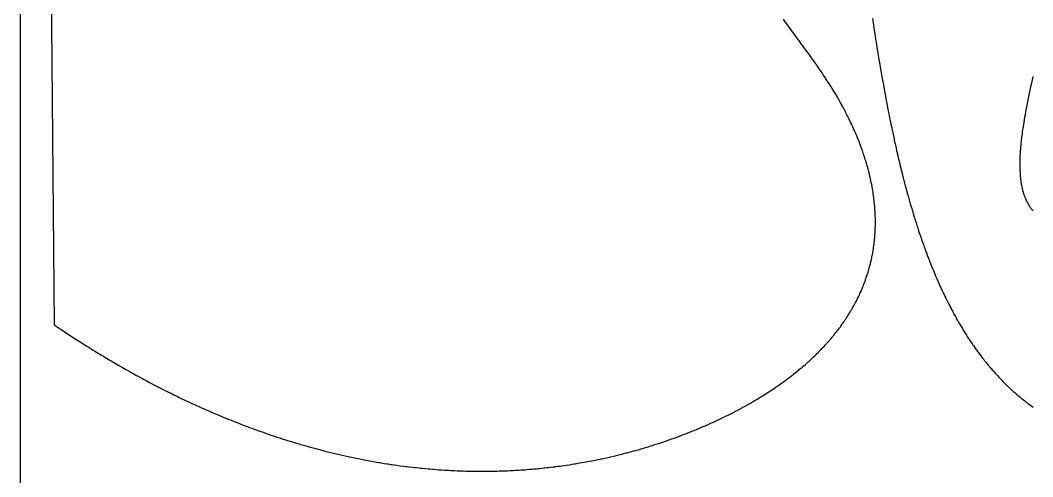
# Model space of a CAD drawing. Header units: metres. Extents: x 126 to 251, y -2 to 248.
# Drawn here: x 125.9 to 178.5, y 178.7 to 202.4 of the extents above; entities that cross this region are included whole.
import ezdxf

# ---------------------------------------------------------------- set-up
doc = ezdxf.new("R2010")
doc.units = ezdxf.units.M
doc.header["$MEASUREMENT"] = 0

msp = doc.modelspace()

# ---------------------------------------------------------------- linework, layer by layer
at = {"flags": 128}
for points in [[(250.89393, -2.443354), (250.89393, 247.556646), (125.89393, 247.556646), (125.89393, -2.443354), (250.89393, -2.443354)], [(127.185426, 239.221117), (127.653649, 186.599162)], [(127.653649, 186.599162), (127.807022, 186.495355), (127.883803, 186.443656), (127.999093, 186.366366), (128.172296, 186.251012), (128.345823, 186.13636), (128.432708, 186.079298), (128.606722, 185.965705), (128.693852, 185.909174), (128.8247, 185.824713), (128.999454, 185.712724), (129.086955, 185.656999), (129.218362, 185.573749), (129.349956, 185.490907), (129.415824, 185.449639), (129.572144, 185.352228), (129.650404, 185.303739), (129.767918, 185.231277), (129.944473, 185.123198), (130.121369, 185.01586), (130.209945, 184.962469), (130.387356, 184.856248), (130.476191, 184.803419), (130.609606, 184.724528), (130.787798, 184.620001), (130.877024, 184.568022), (131.011029, 184.490411), (131.145232, 184.41323), (131.212408, 184.374801), (131.371839, 184.284143), (131.45166, 184.239043), (131.571524, 184.171681), (131.751618, 184.071285), (131.932074, 183.971673), (132.022437, 183.922161), (132.203437, 183.823731), (132.294074, 183.774813), (132.430202, 183.70181), (132.612028, 183.605173), (132.70308, 183.557155), (132.839832, 183.485507), (132.976794, 183.414315), (133.045354, 183.37889), (133.208077, 183.295378), (133.289551, 183.253865), (133.411901, 183.1919), (133.53442, 183.130301), (133.595744, 183.099639), (133.718518, 183.038593), (133.779969, 183.008209), (133.872225, 182.962807), (133.995385, 182.902597), (134.057029, 182.872632), (134.149576, 182.82786), (134.288579, 182.761098), (134.412322, 182.702156), (134.474259, 182.672826), (134.567247, 182.629011), (134.706913, 182.563689), (134.846803, 182.498851), (134.916831, 182.466614), (135.041465, 182.409605), (135.103849, 182.381246), (135.197509, 182.338889), (135.338187, 182.275763), (135.479093, 182.213131), (135.549632, 182.182002), (135.690881, 182.120116), (135.761592, 182.089361), (135.867768, 182.043463), (136.035817, 181.971511), (136.119964, 181.935801), (136.246339, 181.882571), (136.3729, 181.829745), (136.43625, 181.803483), (136.563091, 181.751264), (136.626582, 181.725308), (136.721906, 181.686564), (136.849171, 181.635266), (136.912874, 181.609771), (137.008519, 181.571722), (137.152187, 181.515085), (137.280095, 181.465184), (137.344122, 181.44039), (137.440252, 181.403396), (137.584652, 181.348347), (137.729298, 181.293834), (137.801713, 181.266779), (137.930606, 181.219013), (137.995126, 181.19529), (138.091999, 181.159907), (138.237517, 181.107287), (138.383287, 181.055214), (138.456268, 181.029384), (138.602419, 180.978138), (138.67559, 180.952723), (138.785468, 180.914861), (138.91588, 180.870395), (138.981163, 180.848328), (139.079184, 180.815436), (139.226431, 180.76657), (139.373941, 180.718272), (139.447794, 180.694336), (139.595699, 180.646896), (139.669751, 180.623392), (139.780953, 180.588407), (139.912943, 180.547365), (139.979018, 180.527017), (140.07823, 180.496711), (140.227273, 180.451742), (140.376588, 180.407363), (140.451349, 180.385397), (140.601075, 180.34191), (140.676041, 180.320391), (140.788621, 180.288395), (140.959874, 180.240457), (141.045637, 180.216783), (141.174452, 180.181644), (141.303473, 180.146952), (141.368061, 180.129774), (141.497394, 180.095757), (141.562138, 180.078919), (141.659353, 180.053874), (141.789156, 180.02088), (141.854137, 180.004555), (141.951708, 179.980284), (142.098289, 179.944363), (142.232141, 179.912131), (142.299082, 179.896216), (142.399515, 179.872593), (142.55021, 179.837723), (142.700958, 179.803532), (142.776353, 179.786691), (142.927184, 179.753521), (143.002619, 179.737191), (143.115798, 179.713016), (143.266751, 179.681382), (143.342249, 179.665821), (143.45552, 179.642801), (143.625485, 179.608996), (143.776624, 179.579678), (143.852214, 179.565277), (143.965624, 179.543999), (144.135799, 179.512811), (144.306043, 179.482499), (144.391192, 179.467672), (144.512512, 179.446931), (144.573185, 179.436728), (144.664212, 179.421633), (144.80079, 179.399463), (144.937414, 179.377861), (145.005742, 179.367273), (145.142434, 179.346524), (145.210797, 179.336363), (145.313363, 179.321391), (145.450158, 179.301927), (145.518572, 179.292411), (145.621216, 179.278405), (145.775229, 179.258002), (145.912179, 179.240478), (145.980671, 179.231933), (146.083431, 179.219386), (146.23762, 179.201175), (146.391867, 179.183699), (146.469013, 179.175236), (146.606197, 179.160646), (146.674807, 179.15357), (146.777743, 179.14323), (146.932198, 179.128337), (147.086711, 179.114186), (147.16399, 179.107389), (147.318593, 179.094355), (147.395917, 179.088118), (147.511931, 179.079114), (147.634187, 179.070084), (147.69533, 179.065745), (147.787061, 179.059456), (147.924698, 179.05052), (148.062382, 179.042181), (148.131242, 179.038236), (148.268999, 179.030795), (148.337895, 179.0273), (148.441262, 179.02234), (148.579126, 179.016255), (148.648077, 179.013439), (148.751525, 179.009499), (148.906749, 179.00423), (149.044778, 179.000192), (149.11381, 178.998402), (149.217382, 178.996004), (149.372791, 178.993052), (149.528263, 178.990878), (149.606022, 178.990083), (149.744299, 178.989153), (149.813456, 178.988919), (149.917215, 178.988859), (150.072905, 178.989426), (150.228659, 178.990781), (150.30656, 178.991755), (150.30656, 178.991755), (150.462409, 178.994299), (150.540357, 178.995869), (150.657309, 178.998598), (150.768038, 179.001595), (150.823415, 179.003245), (150.906495, 179.00591), (151.031149, 179.010334), (151.155844, 179.015274), (151.218207, 179.017937), (151.342964, 179.023651), (151.405358, 179.026703), (151.498969, 179.031523), (151.62382, 179.038407), (151.686261, 179.042045), (151.779942, 179.047746), (151.920508, 179.056852), (152.0455, 179.065505), (152.108012, 179.070029), (152.2018, 179.077064), (152.342526, 179.088174), (152.483307, 179.099958), (152.553717, 179.106103), (152.57025, 179.10757), (152.709767, 179.12032), (152.802679, 179.129178), (152.864576, 179.135243), (152.988263, 179.147752), (153.080936, 179.157468), (153.142673, 179.164104), (153.266042, 179.177755), (153.327673, 179.184771), (153.45083, 179.199183), (153.573845, 179.214101), (153.655777, 179.224327), (153.710364, 179.231269), (153.819453, 179.245453), (153.935597, 179.261009), (154.012956, 179.271631), (154.167505, 179.293479), (154.244696, 179.304705), (154.398909, 179.327758), (154.552898, 179.351615), (154.655433, 179.367966), (154.723734, 179.379064), (154.860204, 179.401736), (154.975213, 179.421358), (155.051815, 179.43469), (155.204853, 179.461954), (155.281288, 179.475887), (155.433991, 179.504352), (155.58647, 179.533618), (155.687999, 179.553572), (155.75563, 179.567073), (155.890759, 179.594549), (156.025712, 179.622656), (156.093123, 179.636947), (156.194156, 179.658679), (156.345519, 179.691943), (156.496659, 179.726007), (156.572146, 179.743339), (156.722951, 179.778602), (156.798271, 179.796534), (156.911145, 179.823806), (157.061448, 179.860868), (157.136516, 179.8797), (157.249013, 179.908321), (157.361385, 179.937393), (157.417524, 179.952097), (157.567074, 179.991859), (157.641766, 180.01204), (157.753698, 180.042687), (157.865504, 180.073785), (157.92136, 180.089502), (158.053634, 180.127211), (158.119704, 180.146303), (158.218727, 180.175239), (158.367073, 180.219315), (158.515194, 180.264198), (158.58917, 180.286943), (158.736952, 180.333041), (158.810758, 180.356395), (158.92136, 180.391806), (159.052279, 180.434368), (159.117671, 180.455892), (159.215674, 180.48848), (159.362488, 180.538047), (159.509072, 180.588439), (159.582277, 180.613946), (159.728513, 180.665582), (159.801544, 180.691712), (159.910981, 180.731299), (160.040514, 180.778829), (160.105211, 180.802843), (160.202169, 180.839178), (160.347408, 180.894388), (160.492408, 180.950454), (160.564818, 180.97881), (160.709457, 181.03617), (160.781685, 181.065175), (160.889914, 181.109093), (160.986002, 181.148545), (161.034004, 181.168419), (161.105957, 181.198413), (161.21377, 181.243821), (161.321442, 181.289732), (161.375225, 181.312878), (161.470752, 181.35434), (161.518473, 181.375223), (161.590002, 181.406737), (161.697174, 181.45444), (161.804202, 181.502663), (161.857661, 181.526971), (161.972374, 181.579634), (162.029667, 181.606195), (162.115525, 181.646327), (162.244129, 181.707181), (162.37251, 181.768832), (162.436617, 181.799959), (162.564659, 181.862821), (162.628594, 181.894559), (162.724388, 181.942553), (162.829859, 181.996013), (162.882475, 182.022928), (162.961246, 182.063533), (163.079058, 182.124966), (163.196455, 182.187035), (163.254996, 182.218311), (163.371762, 182.281346), (163.429986, 182.313107), (163.51712, 182.361057), (163.608655, 182.411972), (163.65432, 182.437585), (163.722691, 182.4762), (163.824957, 182.534567), (163.926871, 182.593471), (163.977696, 182.623126), (164.067831, 182.676184), (164.112791, 182.702876), (164.180097, 182.743119), (164.280752, 182.803952), (164.381036, 182.865352), (164.431038, 182.896267), (164.519696, 182.951583), (164.563912, 182.979414), (164.630094, 183.021379), (164.729043, 183.084822), (164.827597, 183.148868), (164.876725, 183.18112), (164.974679, 183.246086), (165.023504, 183.278802), (165.096548, 183.328171), (165.182816, 183.387145), (165.225827, 183.416822), (165.290185, 183.461577), (165.386367, 183.529255), (165.482115, 183.597596), (165.529825, 183.632018), (165.614369, 183.693631), (165.656508, 183.724641), (165.719549, 183.771412), (165.81373, 183.842152), (165.907448, 183.913601), (165.954131, 183.949595), (166.038549, 184.015381), (166.08061, 184.048501), (166.143514, 184.098468), (166.20619, 184.148783), (166.237442, 184.174072), (166.299772, 184.224916), (166.33085, 184.250472), (166.377356, 184.288974), (166.439156, 184.340628), (166.469967, 184.366592), (166.516069, 184.405711), (166.584966, 184.464781), (166.597586, 184.475682), (166.673718, 184.541981), (166.711581, 184.575305), (166.76812, 184.625509), (166.824351, 184.675978), (166.852349, 184.701313), (166.908112, 184.752182), (166.935876, 184.777718), (166.977374, 184.816148), (167.032427, 184.867625), (167.059834, 184.893467), (167.100795, 184.932357), (167.161896, 184.990984), (167.236892, 185.063975), (167.274153, 185.100674), (167.329745, 185.155979), (167.384976, 185.211593), (167.412455, 185.239517), (167.467139, 185.2956), (167.494343, 185.32376), (167.534975, 185.366148), (167.606694, 185.441948), (167.642303, 185.480062), (167.642303, 185.480062), (167.695401, 185.537503), (167.748118, 185.595271), (167.774333, 185.624278), (167.826473, 185.682541), (167.852397, 185.711796), (167.891101, 185.755837), (167.936686, 185.808279), (167.959361, 185.8346), (167.993227, 185.874208), (168.043692, 185.933905), (168.093754, 185.993947), (168.118633, 186.024099), (168.168085, 186.084665), (168.192656, 186.11508), (168.22932, 186.160868), (168.27247, 186.215396), (168.293921, 186.242766), (168.325941, 186.283955), (168.373617, 186.346041), (168.420866, 186.408494), (168.444329, 186.439859), (168.49093, 186.502868), (168.514066, 186.534512), (168.548564, 186.582156), (168.589129, 186.638898), (168.609279, 186.667383), (168.639338, 186.710252), (168.684051, 186.774878), (168.728307, 186.839894), (168.750263, 186.87255), (168.793828, 186.938159), (168.815435, 186.971113), (168.847626, 187.020733), (168.884847, 187.078911), (168.90332, 187.108117), (168.930858, 187.152073), (168.971776, 187.218343), (169.012221, 187.285017), (169.032266, 187.318507), (169.040819, 187.33289), (169.077552, 187.395308), (169.095729, 187.426591), (169.122755, 187.473609), (169.162758, 187.544344), (169.202116, 187.615332), (169.221552, 187.650921), (169.259937, 187.722288), (169.278886, 187.758067), (169.307004, 187.811854), (169.343923, 187.883793), (169.362137, 187.919858), (169.389152, 187.974076), (169.42898, 188.055672), (169.463684, 188.128476), (169.480788, 188.164974), (169.506134, 188.219843), (169.531107, 188.274857), (169.543453, 188.302419), (169.567866, 188.357652), (169.579931, 188.385323), (169.597854, 188.426898), (169.624999, 188.490983), (169.638383, 188.523099), (169.658225, 188.571364), (169.687456, 188.643969), (169.716049, 188.716823), (169.730106, 188.753344), (169.757737, 188.826573), (169.771312, 188.863282), (169.791371, 188.918463), (169.82042, 189.000473), (169.834645, 189.041596), (169.855605, 189.103426), (169.876112, 189.165434), (169.886195, 189.196504), (169.906021, 189.258777), (169.915762, 189.28998), (169.93016, 189.336869), (169.948956, 189.399544), (169.958182, 189.430948), (169.971805, 189.478139), (169.991753, 189.549116), (170.012385, 189.625076), (170.022451, 189.663154), (170.037235, 189.720393), (170.051642, 189.77778), (170.058703, 189.806529), (170.072541, 189.864137), (170.079318, 189.892997), (170.089305, 189.936356), (170.102288, 189.994298), (170.108636, 190.023325), (170.117979, 190.066936), (170.131589, 190.132509), (170.144696, 190.198186), (170.153147, 190.241981), (170.158652, 190.271182), (170.169359, 190.329595), (170.177123, 190.373414), (170.191968, 190.461076), (170.20591, 190.548769), (170.214706, 190.607248), (170.220348, 190.646242), (170.231106, 190.724248), (170.238715, 190.782768), (170.243569, 190.821789), (170.252757, 190.899849), (170.257091, 190.938888), (170.265243, 191.016983), (170.272708, 191.095102), (170.277306, 191.147195), (170.280203, 191.181929), (170.285596, 191.251411), (170.289731, 191.31005), (170.292277, 191.349151), (170.296868, 191.427369), (170.298913, 191.466486), (170.302504, 191.544739), (170.305432, 191.623014), (170.307018, 191.67521), (170.307914, 191.710013), (170.309316, 191.779633), (170.310099, 191.838388), (170.310417, 191.877565), (170.310568, 191.955936), (170.310402, 191.99513), (170.309586, 192.073534), (170.308129, 192.15196), (170.306804, 192.204256), (170.305763, 192.239126), (170.303306, 192.308878), (170.299305, 192.400863), (170.296157, 192.462202), (170.293846, 192.503102), (170.288716, 192.58492), (170.284425, 192.646299), (170.281354, 192.687226), (170.274709, 192.769097), (170.271135, 192.810041), (170.263488, 192.891947), (170.255176, 192.973876), (170.249268, 193.028508), (170.245166, 193.064935), (170.236572, 193.137804), (170.234543, 193.154405), (170.224007, 193.237303), (170.216629, 193.292461), (170.211555, 193.329185), (170.201034, 193.402522), (170.19282, 193.457426), (170.187192, 193.493983), (170.175571, 193.566986), (170.16958, 193.603433), (170.157239, 193.676218), (170.144425, 193.74886), (170.135621, 193.797209), (170.117395, 193.89372), (170.106066, 193.951508), (170.098351, 193.989984), (170.082535, 194.066819), (170.074435, 194.105179), (170.057854, 194.181783), (170.040768, 194.258235), (170.029101, 194.309119), (170.0212, 194.343004), (170.005106, 194.410687), (169.991225, 194.467703), (169.98182, 194.505668), (169.962647, 194.581488), (169.952881, 194.619344), (169.93299, 194.694947), (169.912627, 194.770408), (169.898791, 194.820636), (169.870499, 194.920904), (169.854225, 194.977196), (169.843232, 195.014681), (169.820906, 195.089548), (169.809574, 195.12693), (169.786572, 195.201592), (169.763125, 195.276119), (169.747247, 195.325729), (169.714907, 195.424773), (169.696376, 195.480383), (169.683886, 195.517415), (169.658585, 195.591381), (169.645774, 195.628316), (169.619833, 195.702089), (169.59347, 195.775734), (169.575661, 195.824761), (169.539489, 195.922646), (169.51882, 195.977608), (169.504912, 196.014211), (169.476789, 196.087324), (169.462575, 196.123835), (169.433845, 196.196764), (169.404712, 196.269571), (169.385069, 196.318042), (169.345253, 196.414825), (169.345253, 196.414825), (169.313263, 196.491231), (169.291694, 196.542095), (169.24798, 196.64365), (169.225837, 196.69434), (169.180981, 196.795549), (169.135371, 196.896531), (169.10455, 196.963728), (169.083818, 197.00847), (169.041918, 197.097822), (169.034791, 197.112883), (169.007728, 197.169706), (168.989569, 197.207523), (168.952969, 197.283003), (168.934529, 197.320665), (168.897372, 197.395838), (168.859848, 197.470809), (168.83463, 197.520678), (168.783712, 197.62015), (168.756497, 197.67267), (168.701536, 197.777417), (168.645874, 197.881777), (168.608379, 197.951138), (168.583212, 197.997284), (168.532473, 198.089354), (168.503695, 198.141013), (168.445637, 198.244053), (168.386918, 198.34673), (168.347412, 198.414982), (168.320916, 198.460396), (168.267551, 198.551019), (168.239211, 198.598699), (168.182127, 198.693837), (168.124516, 198.788684), (168.085822, 198.851758), (168.059901, 198.893738), (168.007765, 198.977535), (167.990082, 199.005768), (167.958544, 199.055889), (167.895092, 199.155867), (167.831153, 199.255502), (167.788265, 199.32174), (167.75956, 199.365818), (167.701883, 199.453789), (167.669289, 199.503166), (167.603783, 199.601696), (167.53787, 199.69994), (167.493712, 199.765284), (167.404902, 199.895623), (167.371436, 199.944386), (167.304251, 200.041734), (167.236745, 200.138856), (167.191573, 200.203486), (167.100851, 200.332479), (166.998236, 200.477207), (166.929533, 200.573486), (166.883612, 200.637588), (166.791512, 200.765611), (166.722234, 200.861486), (166.583247, 201.052931), (166.443816, 201.244063), (166.164266, 201.625843), (165.977904, 201.880367), (165.884865, 202.007728), (165.745611, 202.198986), (165.606864, 202.390599), (165.537729, 202.486573)], [(170.160068, 202.517373), (170.19209, 202.303793), (170.230526, 202.05073), (170.249943, 201.924227), (170.279319, 201.734508), (170.323954, 201.450012), (170.369283, 201.165614), (170.39221, 201.023453), (170.438598, 200.739207), (170.462061, 200.597123), (170.497594, 200.384044), (170.541583, 200.123695), (170.563809, 199.993553), (170.597443, 199.798383), (170.648558, 199.505722), (170.70048, 199.213177), (170.726747, 199.066948), (170.765324, 198.854305), (170.784782, 198.748007), (170.814187, 198.588592), (170.858805, 198.349542), (170.90406, 198.110583), (170.926935, 197.991139), (170.963433, 197.802438), (170.981845, 197.708111), (171.009674, 197.56665), (171.051902, 197.354528), (171.09473, 197.142492), (171.116376, 197.036507), (171.158511, 196.832453), (171.179804, 196.730457), (171.212034, 196.577506), (171.261047, 196.348175), (171.310888, 196.118961), (171.336128, 196.004399), (171.387265, 195.77537), (171.413169, 195.660903), (171.452456, 195.489263), (171.459308, 195.459564), (171.496116, 195.301247), (171.514686, 195.222139), (171.542753, 195.103541), (171.585337, 194.925792), (171.628514, 194.748224), (171.650329, 194.659509), (171.696797, 194.47274), (171.720293, 194.379435), (171.755868, 194.239579), (171.791848, 194.099847), (171.809993, 194.030028), (171.846595, 193.890485), (171.865055, 193.820762), (171.892945, 193.716238), (171.943131, 193.530603), (171.968519, 193.437875), (172.006975, 193.298897), (172.045888, 193.160058), (172.065518, 193.090692), (172.105131, 192.952066), (172.125115, 192.882808), (172.155317, 192.778989), (172.196012, 192.640694), (172.216545, 192.571602), (172.247577, 192.468036), (172.294657, 192.31285), (172.332315, 192.190373), (172.351298, 192.129181), (172.379966, 192.037453), (172.423411, 191.899996), (172.467395, 191.762702), (172.489592, 191.694118), (172.534401, 191.557076), (172.557015, 191.48862), (172.591202, 191.386015), (172.632136, 191.264537), (172.652775, 191.20385), (172.68395, 191.112886), (172.731209, 190.97659), (172.77907, 190.840479), (172.80323, 190.772493), (172.852015, 190.636664), (172.876643, 190.568821), (172.913883, 190.467147), (172.954283, 190.358065), (172.974642, 190.303572), (173.00538, 190.221893), (173.051942, 190.099514), (173.099059, 189.977304), (173.122828, 189.916263), (173.170794, 189.794311), (173.194994, 189.733401), (173.231565, 189.642118), (173.242982, 189.61381), (173.294459, 189.48727), (173.320418, 189.424129), (173.359638, 189.329581), (173.419105, 189.188131), (173.479349, 189.047133), (173.509766, 188.976806), (173.550632, 188.883217), (173.571198, 188.8365), (173.602217, 188.766523), (173.649127, 188.661781), (173.702002, 188.545264), (173.728658, 188.487132), (173.768919, 188.400097), (173.829942, 188.26991), (173.891732, 188.140171), (173.922918, 188.075471), (173.964806, 187.989382), (173.985882, 187.946415), (174.017662, 187.882061), (174.06571, 187.78575), (174.12325, 187.671949), (174.152263, 187.61519), (174.196093, 187.530233), (174.240296, 187.445493), (174.26254, 187.403206), (174.307312, 187.318798), (174.329843, 187.276678), (174.36382, 187.213603), (174.409465, 187.129703), (174.432435, 187.087839), (174.467075, 187.025151), (174.519459, 186.931364), (174.566451, 186.848249), (174.5901, 186.806781), (174.625767, 186.74469), (174.679706, 186.65181), (174.734176, 186.55924), (174.761613, 186.513072), (174.827192, 186.403954), (174.86027, 186.349563), (174.910254, 186.26819), (174.960683, 186.187076), (174.986065, 186.146617), (175.03717, 186.065897), (175.062893, 186.025637), (175.101695, 185.965372), (175.153836, 185.885256), (175.180083, 185.845301), (175.219675, 185.785496), (175.279565, 185.696083), (175.333313, 185.616903), (175.36037, 185.577419), (175.401187, 185.518328), (175.462935, 185.429997), (175.52532, 185.342036), (175.556754, 185.298197), (175.613039, 185.220494), (175.641376, 185.181756), (175.641376, 185.181756), (175.684127, 185.123792), (175.748813, 185.037171), (175.814176, 184.950946), (175.847115, 184.907983), (175.908572, 184.828688), (175.939525, 184.789173), (175.98624, 184.730065), (176.05696, 184.64178), (176.104543, 184.583178), (176.128467, 184.553954), (176.16452, 184.510215), (176.212904, 184.452079), (176.237231, 184.42309), (176.273893, 184.379705), (176.329272, 184.314854), (176.33929, 184.30321), (176.398893, 184.234475), (176.428845, 184.200284), (176.473962, 184.14922), (176.542065, 184.073126), (176.610683, 183.997638), (176.645186, 183.960122), (176.714583, 183.885551), (176.749477, 183.848496), (176.802066, 183.793204), (176.861516, 183.731488), (176.891382, 183.700796), (176.936359, 183.654967), (177.004226, 183.586696), (177.072576, 183.518995), (177.106934, 183.485359), (177.176017, 183.41852), (177.210743, 183.385317), (177.263063, 183.335786), (177.333258, 183.270255), (177.368542, 183.237709), (177.421703, 183.189167), (177.475147, 183.140958), (177.501976, 183.116979), (177.565855, 183.060475), (177.597945, 183.032401), (177.64627, 182.990512), (177.719185, 182.928183), (177.792617, 182.866462), (177.829528, 182.835831), (177.903741, 182.77503), (177.941045, 182.744861), (177.997247, 182.699898), (178.072648, 182.640493), (178.110547, 182.611026), (178.167648, 182.56712), (178.22505, 182.523569), (178.253865, 182.501928), (178.308143, 182.461558), (178.335383, 182.441492), (178.376369, 182.411542), (178.438134, 182.366953), (178.500244, 182.32277)], [(178.493035, 199.512565), (178.4529, 199.330819), (178.400456, 199.090491), (178.37473, 198.971206), (178.336806, 198.793404), (178.299729, 198.616983), (178.281526, 198.5293), (178.234139, 198.297238), (178.211107, 198.182184), (178.177432, 198.010852), (178.144853, 197.841048), (178.128991, 197.756729), (178.108302, 197.644918), (178.09816, 197.589278), (178.083203, 197.506153), (178.061362, 197.382231), (178.042563, 197.272856), (178.033385, 197.218447), (178.019903, 197.137184), (178.000331, 197.016087), (177.981562, 196.895961), (177.972486, 196.836265), (177.941933, 196.626033), (177.92769, 196.522115), (177.92769, 196.522115), (177.914159, 196.419008), (177.907665, 196.367762), (177.895231, 196.265892), (177.889295, 196.215269), (177.880749, 196.13973), (177.87003, 196.039754), (177.864966, 195.990087), (177.857744, 195.915991), (177.850977, 195.842384), (177.847766, 195.805766), (177.839776, 195.708724), (177.836097, 195.660536), (177.830978, 195.588674), (177.826345, 195.51732), (177.824213, 195.481835), (177.820323, 195.41125), (177.818567, 195.376152), (177.81617, 195.323748), (177.812622, 195.231314), (177.811195, 195.185448), (177.809493, 195.117093), (177.808324, 195.049274), (177.807942, 195.015566), (177.807586, 194.948557), (177.807613, 194.915256), (177.807915, 194.865563), (177.808807, 194.799787), (177.809464, 194.767107), (177.810717, 194.718348), (177.813204, 194.645801), (177.82206, 194.476701), (177.828082, 194.393681), (177.835188, 194.311693), (177.839152, 194.271089), (177.847915, 194.190669), (177.852717, 194.150854), (177.860452, 194.091631), (177.871769, 194.013602), (177.877863, 193.974991), (177.887552, 193.917584), (177.897906, 193.86079), (177.903334, 193.832624), (177.918639, 193.758275), (177.926746, 193.721516), (177.939483, 193.666902), (177.952915, 193.61292), (177.959895, 193.586167), (177.974384, 193.533141), (177.981896, 193.506868), (177.993501, 193.467761), (178.015135, 193.399138), (178.026439, 193.365261), (178.03807, 193.331676), (178.044008, 193.314993), (178.056134, 193.281846), (178.062321, 193.265383), (178.071757, 193.240827), (178.084633, 193.208345), (178.091197, 193.192215), (178.101201, 193.16816), (178.116566, 193.132393), (178.130586, 193.100918), (178.137725, 193.085294), (178.148595, 193.061999), (178.165266, 193.027375), (178.182377, 192.993137), (178.1911, 192.976163), (178.223016, 192.916595), (178.239508, 192.887274), (178.256357, 192.858262), (178.264917, 192.843873), (178.282307, 192.815328), (178.291139, 192.801173), (178.304557, 192.780087), (178.322768, 192.752247), (178.332011, 192.738446), (178.346049, 192.717892), (178.367496, 192.687396), (178.386957, 192.660626), (178.396827, 192.647361), (178.41181, 192.627614), (178.434681, 192.598331), (178.458033, 192.569457), (178.46989, 192.555174), (178.491269, 192.530034)]]:
    msp.add_lwpolyline(points, dxfattribs=at)

doc.saveas('drawing.dxf')
